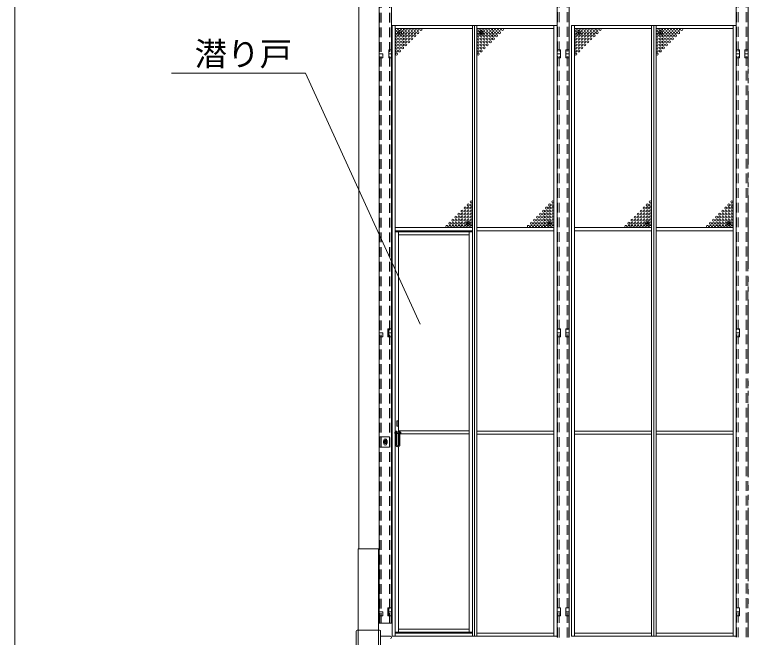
# Model space of a CAD drawing. Units: millimetres, scale not verified. Extents: x -9305 to 9305, y -6415 to 6415.
# Drawn here: x -9305 to -5698, y -3607 to -547 of the extents above; entities that cross this region are included whole.
import ezdxf
from ezdxf.enums import TextEntityAlignment as Align

# ---------------------------------------------------------------- set-up
doc = ezdxf.new("R2010")
doc.units = ezdxf.units.MM
doc.header["$LTSCALE"] = 40
doc.header["$PDMODE"] = 32
doc.header["$PDSIZE"] = 20
doc.linetypes.add('DASHED1', pattern=[1.8, 1.2, -0.6])
doc.linetypes.add('DOUBLE_CHAIN2', pattern=[12.8, 9, -1, 0.6, -0.6, 0.6, -1])
for name, color, linetype, lineweight in [('0-0_0', 7, 'Continuous', 9), ('0-4_CYG-63', 7, 'Continuous', 9), ('0-8_TEXT', 7, 'Continuous', 9), ('0-9_ﾒッｼュﾊﾟﾈﾙ用ﾌﾞﾛッｸ', 7, 'Continuous', 9)]:
    doc.layers.add(name, color=color, linetype=linetype, lineweight=lineweight)
doc.styles.add('ＭＳ ゴシック', font='')
doc.styles.get('ＭＳ ゴシック').set_extended_font_data('MS Gothic')

msp = doc.modelspace()

# ---------------------------------------------------------------- linework, layer by layer
at = {"layer": '0-0_0'}
msp.add_line((-9304.61, 6414.98), (-9304.61, -6414.98), dxfattribs=at)
at = {"layer": '0-4_CYG-63'}
for p, q in [((-7612.22, 827.54), (-7612.22, -3172.46)), ((-6638.03, -3607.27), (-6638.03, 612.52)), ((-6578.03, -3607.27), (-6578.03, 612.52)), ((-5757.96, -3607.28), (-5757.96, 612.51)), ((-5697.96, -807.42), (-5697.96, 612.51)), ((-7512.22, -3537.28), (-7512.22, 427.54)), ((-7452.22, 137.54), (-7452.22, -3537.28)), ((-7448.33, -599.48), (-7448.33, -3602.48)), ((-7448.33, -599.48), (-6638.33, -599.48)), ((-7433.33, -3602.48), (-7433.33, -599.48)), ((-7054.33, -3602.48), (-7054.33, -599.48)), ((-7043.33, -3602.48), (-7043.33, -599.48)), ((-7032.33, -3602.48), (-7032.33, -599.48)), ((-6653.33, -3602.48), (-6653.33, -599.48)), ((-6638.33, -599.48), (-6638.33, -3602.48)), ((-6567.66, -599.48), (-6567.66, -3602.48)), ((-6567.66, -599.48), (-5757.66, -599.48)), ((-6552.66, -3602.48), (-6552.66, -599.48)), ((-6173.66, -3602.48), (-6173.66, -599.48)), ((-6162.66, -3602.48), (-6162.66, -599.48)), ((-6151.66, -3602.48), (-6151.66, -599.48)), ((-5772.66, -3602.48), (-5772.66, -599.48)), ((-5757.66, -599.48), (-5757.66, -3602.48)), ((-7433.33, -614.48), (-7054.33, -614.48)), ((-7032.33, -614.48), (-6653.33, -614.48)), ((-6552.66, -614.48), (-6173.66, -614.48)), ((-6151.66, -614.48), (-5772.66, -614.48)), ((-7448.33, -719.48), (-7465.33, -719.48)), ((-7465.33, -759.47), (-7465.33, -719.48)), ((-6638.33, -719.48), (-6621.33, -719.48)), ((-6621.33, -719.48), (-6621.33, -739.48)), ((-6577.73, -719.48), (-6594.73, -719.48)), ((-6594.73, -719.48), (-6594.73, -759.47)), ((-5757.66, -719.48), (-5740.66, -719.48)), ((-5740.66, -719.48), (-5740.66, -739.48)), ((-5697.96, -719.48), (-5714.96, -719.48)), ((-5714.96, -719.48), (-5714.96, -759.47)), ((-7494.92, -739.48), (-7512.22, -739.48)), ((-7494.92, -759.47), (-7494.92, -739.48)), ((-7465.33, -739.48), (-7448.03, -739.48)), ((-6621.33, -739.48), (-6638.33, -739.48)), ((-6621.33, -739.48), (-6621.33, -759.47)), ((-6594.73, -739.48), (-6577.73, -739.48)), ((-5740.66, -739.48), (-5757.96, -739.48)), ((-5740.66, -739.48), (-5757.66, -739.48)), ((-5740.66, -759.48), (-5740.66, -739.48)), ((-5714.96, -739.48), (-5697.96, -739.48)), ((-7512.22, -759.47), (-7494.92, -759.47)), ((-7448.03, -759.47), (-7465.33, -759.47)), ((-6621.33, -759.47), (-6638.03, -759.47)), ((-6594.73, -759.47), (-6578.03, -759.47)), ((-5757.96, -759.48), (-5740.66, -759.48)), ((-5714.96, -759.47), (-5698.26, -759.47)), ((-7433.33, -1593.48), (-7054.33, -1593.48)), ((-7433.33, -1609.48), (-7054.33, -1609.48)), ((-7433.33, -1614.11), (-7054.72, -1614.11)), ((-7418.13, -1614.11), (-7418.13, -2599.8)), ((-7069.92, -1614.11), (-7069.92, -3581.48)), ((-7054.72, -1611.11), (-7054.72, -3587.48)), ((-7032.33, -1593.48), (-6653.33, -1593.48)), ((-7032.33, -1609.48), (-6653.33, -1609.48)), ((-6552.66, -1593.48), (-6173.66, -1593.48)), ((-6552.66, -1609.48), (-6173.66, -1609.48)), ((-6151.66, -1593.48), (-5772.66, -1593.48)), ((-6151.66, -1609.48), (-5772.66, -1609.48)), ((-7418.13, -1629.11), (-7069.92, -1629.11)), ((-7469.52, -2090.98), (-7469.52, -2110.98)), ((-7448.33, -2090.98), (-7469.52, -2090.98)), ((-6638.33, -2090.98), (-6621.33, -2090.98)), ((-6621.33, -2090.98), (-6621.33, -2110.98)), ((-6594.73, -2090.98), (-6594.73, -2110.98)), ((-6577.73, -2090.98), (-6594.73, -2090.98)), ((-5757.66, -2090.98), (-5740.66, -2090.98)), ((-5740.66, -2090.98), (-5740.66, -2110.98)), ((-7494.92, -2110.98), (-7512.22, -2110.98)), ((-7494.92, -2130.98), (-7494.92, -2110.98)), ((-7469.52, -2110.98), (-7448.33, -2110.98)), ((-7469.52, -2130.98), (-7469.52, -2110.98)), ((-7465.33, -2130.98), (-7465.33, -2110.98)), ((-6621.33, -2110.98), (-6638.33, -2110.98)), ((-6621.33, -2110.98), (-6638.03, -2110.98)), ((-6621.33, -2130.98), (-6621.33, -2110.98)), ((-6594.73, -2110.98), (-6577.73, -2110.98)), ((-6594.73, -2110.98), (-6578.03, -2110.98)), ((-6594.73, -2130.98), (-6594.73, -2110.98)), ((-5740.66, -2110.98), (-5757.96, -2110.98)), ((-5740.66, -2110.98), (-5757.66, -2110.98)), ((-5740.66, -2130.98), (-5740.66, -2110.98)), ((-7512.22, -2130.98), (-7494.92, -2130.98)), ((-7448.03, -2130.98), (-7469.52, -2130.98)), ((-6638.03, -2130.98), (-6621.33, -2130.98)), ((-6578.03, -2130.98), (-6594.73, -2130.98)), ((-5757.96, -2130.98), (-5740.66, -2130.98)), ((-7425.22, -2544.08), (-7420.16, -2544.08)), ((-7425.22, -2569.41), (-7425.22, -2544.08)), ((-7420.16, -2544.08), (-7420.16, -2569.41)), ((-7431.3, -2594.74), (-7431.3, -2660.58)), ((-7426.24, -2594.74), (-7431.3, -2594.74)), ((-7426.24, -2660.58), (-7426.24, -2594.74)), ((-7420.16, -2569.41), (-7425.22, -2569.41)), ((-7418.13, -2591.7), (-7069.92, -2591.7)), ((-7416.1, -2594.74), (-7416.1, -2660.58)), ((-7411.04, -2594.74), (-7416.1, -2594.74)), ((-7411.04, -2660.58), (-7411.04, -2594.74)), ((-7032.33, -2593.48), (-6653.33, -2593.48)), ((-6552.66, -2593.48), (-6173.66, -2593.48)), ((-6151.66, -2593.48), (-5772.66, -2593.48)), ((-7462.22, -2622.46), (-7512.22, -2622.46)), ((-7462.22, -2622.46), (-7462.22, -2672.46)), ((-7436.36, -2599.8), (-7431.3, -2599.8)), ((-7436.36, -2604.86), (-7436.36, -2599.8)), ((-7431.3, -2604.86), (-7436.36, -2604.86)), ((-7426.24, -2599.8), (-7416.1, -2599.8)), ((-7416.1, -2604.86), (-7426.24, -2604.86)), ((-7418.13, -2604.86), (-7418.13, -2664.63)), ((-7418.13, -2606.89), (-7416.1, -2606.89)), ((-7411.04, -2599.8), (-7405.98, -2599.8)), ((-7405.98, -2604.86), (-7411.04, -2604.86)), ((-7069.92, -2606.89), (-7411.04, -2606.89)), ((-7405.98, -2599.8), (-7405.98, -2604.86)), ((-7032.33, -2609.48), (-6653.33, -2609.48)), ((-6552.66, -2609.48), (-6173.66, -2609.48)), ((-6151.66, -2609.48), (-5772.66, -2609.48)), ((-7490.72, -2642.41), (-7482.22, -2637.5)), ((-7490.72, -2652.23), (-7490.72, -2642.41)), ((-7482.22, -2657.14), (-7490.72, -2652.23)), ((-7489.72, -2639.46), (-7489.72, -2655.46)), ((-7482.22, -2637.5), (-7473.72, -2642.41)), ((-7473.72, -2652.23), (-7482.22, -2657.14)), ((-7474.72, -2639.46), (-7474.72, -2655.46)), ((-7473.72, -2642.41), (-7473.72, -2652.23)), ((-7512.22, -2672.46), (-7462.22, -2672.46)), ((-7418.13, -2670.24), (-7418.13, -3581.48)), ((-7615.42, -3172.46), (-7615.42, -3572.46)), ((-7515.42, -3172.46), (-7615.42, -3172.46)), ((-7515.42, -3572.46), (-7515.42, -3172.46)), ((-7494.92, -3482.48), (-7512.22, -3482.48)), ((-7494.92, -3502.48), (-7494.92, -3482.48)), ((-7469.52, -3462.48), (-7448.33, -3462.48)), ((-7469.52, -3482.48), (-7469.52, -3462.48)), ((-7469.52, -3502.48), (-7469.52, -3482.48)), ((-7465.33, -3482.48), (-7465.33, -3462.48)), ((-7465.33, -3502.48), (-7465.33, -3482.48)), ((-6621.33, -3462.48), (-6638.33, -3462.48)), ((-6638.33, -3482.48), (-6621.33, -3482.48)), ((-6638.03, -3482.28), (-6638.03, -3502.28)), ((-6621.33, -3482.48), (-6638.03, -3482.48)), ((-6621.33, -3482.48), (-6621.33, -3462.48)), ((-6621.33, -3502.48), (-6621.33, -3482.48)), ((-6594.73, -3462.48), (-6577.73, -3462.48)), ((-6594.73, -3482.48), (-6594.73, -3462.48)), ((-6577.73, -3482.48), (-6594.73, -3482.48)), ((-6594.73, -3482.48), (-6578.03, -3482.48)), ((-6594.73, -3502.48), (-6594.73, -3482.48)), ((-6578.03, -3482.28), (-6578.03, -3502.28)), ((-5740.66, -3482.48), (-5757.96, -3482.48)), ((-5740.66, -3462.48), (-5757.66, -3462.48)), ((-5757.66, -3482.48), (-5740.66, -3482.48)), ((-5740.66, -3482.48), (-5740.66, -3462.48)), ((-5740.66, -3502.48), (-5740.66, -3482.48)), ((-7512.22, -3502.48), (-7494.92, -3502.48)), ((-7448.03, -3502.48), (-7469.52, -3502.48)), ((-6638.03, -3502.48), (-6621.33, -3502.48)), ((-6578.03, -3502.48), (-6594.73, -3502.48)), ((-5757.96, -3502.48), (-5740.66, -3502.48)), ((-7452.22, -3537.46), (-7512.22, -3537.46)), ((-7418.13, -3566.48), (-7069.92, -3566.48)), ((-5697.96, -3607.28), (-5697.96, -3557.28)), ((-7625.42, -3577.46), (-7625.42, -3652.46)), ((-7518.63, -3572.46), (-7620.42, -3572.46)), ((-7515.42, -3572.46), (-7617.22, -3572.46)), ((-7615.42, -3672.46), (-7615.42, -3572.46)), ((-7515.43, -3572.46), (-7510.43, -3572.46)), ((-7515.42, -3672.46), (-7515.42, -3572.46)), ((-7505.43, -3577.46), (-7505.43, -3652.46)), ((-7505.43, -3602.46), (-7457.44, -3602.46)), ((-7448.33, -3602.48), (-6638.33, -3602.48)), ((-7433.33, -3581.48), (-7054.72, -3581.48)), ((-7433.33, -3587.48), (-7054.33, -3587.48)), ((-7032.33, -3587.48), (-6653.33, -3587.48)), ((-6567.66, -3602.48), (-5757.66, -3602.48)), ((-6552.66, -3587.48), (-6173.66, -3587.48)), ((-6151.66, -3587.48), (-5772.66, -3587.48))]:
    msp.add_line(p, q, dxfattribs=at)
at = {"layer": '0-4_CYG-63', "linetype": 'DASHED1'}
for p, q in [((-6635.73, -3607.48), (-6635.73, 612.52)), ((-6628.03, -3607.48), (-6628.03, 612.52)), ((-6588.03, -3607.48), (-6588.03, 612.52)), ((-6580.33, -3607.48), (-6580.33, 612.52)), ((-5755.66, -3607.28), (-5755.66, 612.51)), ((-5747.96, -3607.28), (-5747.96, 612.51)), ((-5707.96, -3607.28), (-5707.96, 612.51)), ((-5700.26, -3607.28), (-5700.26, 612.51)), ((-7509.92, -3537.46), (-7509.92, 137.54)), ((-7502.22, -3537.46), (-7502.22, 137.54)), ((-7462.22, -3537.46), (-7462.22, 137.54)), ((-7454.52, -3537.46), (-7454.52, 137.54))]:
    msp.add_line(p, q, dxfattribs=at)
at = {"layer": '0-4_CYG-63', "linetype": 'DOUBLE_CHAIN2'}
msp.add_line((-5697.96, 612.51), (-5697.96, -3607.28), dxfattribs=at)
at = {"layer": '0-4_CYG-63'}
for points in [[(-7465.33, -2090.98), (-7465.33, -2110.98), (-7448.03, -2110.98)], [(-7448.33, -3482.48), (-7469.52, -3482.48), (-7448.03, -3482.48)]]:
    msp.add_lwpolyline(points, dxfattribs=at)
for radius in [8.5, 5, 5, 4.19]:
    msp.add_circle((-7482.22, -2647.32), radius, dxfattribs=at)
for centre, radius, start, end in [((-7482.22, -2639.46), 7.5, 0, 180), ((-7482.22, -2655.46), 7.5, 180, 0), ((-7421.17, -2660.58), 10.13, 180, 0), ((-7421.17, -2660.58), 5.06, 180, 0), ((-7620.42, -3577.46), 5, 90, 180), ((-7510.43, -3577.46), 5, 0, 90), ((-7457.44, -3607.46), 5, 270, 90)]:
    msp.add_arc(centre, radius, start, end, dxfattribs=at)
at = {"layer": '0-8_TEXT'}
for p in [(-8533.66, -834.94), (-7310.65, -2068.96)]:
    msp.add_line(p, (-7874.89, -834.94), dxfattribs=at)
at = {"layer": '0-9_ﾒッｼュﾊﾟﾈﾙ用ﾌﾞﾛッｸ'}
for centre in [(-7427.33, -620.48), (-7427.33, -635.48), (-7427.33, -650.48), (-7412.33, -620.48), (-7412.33, -635.48), (-7412.33, -650.48), (-7397.33, -620.48), (-7397.33, -635.48), (-7397.33, -650.48), (-7382.33, -620.48), (-7382.33, -635.48), (-7382.33, -650.48), (-7367.33, -620.48), (-7367.33, -635.48), (-7367.33, -650.48), (-7352.33, -620.48), (-7352.33, -635.48), (-7352.33, -650.48), (-7337.33, -620.48), (-7337.33, -635.48), (-7337.33, -650.48), (-7322.33, -620.48), (-7322.33, -635.48), (-7307.33, -620.48), (-7026.33, -620.48), (-7026.33, -635.48), (-7026.33, -650.48), (-7011.33, -620.48), (-7011.33, -635.48), (-7011.33, -650.48), (-6996.33, -620.48), (-6996.33, -635.48), (-6996.33, -650.48), (-6981.33, -620.48), (-6981.33, -635.48), (-6981.33, -650.48), (-6966.33, -620.48), (-6966.33, -635.48), (-6966.33, -650.48), (-6951.33, -620.48), (-6951.33, -635.48), (-6951.33, -650.48), (-6936.33, -620.48), (-6936.33, -635.48), (-6936.33, -650.48), (-6921.33, -620.48), (-6921.33, -635.48), (-6906.33, -620.48), (-6546.66, -620.48), (-6546.66, -635.48), (-6546.66, -650.48), (-6531.66, -620.48), (-6531.66, -635.48), (-6531.66, -650.48), (-6516.66, -620.48), (-6516.66, -635.48), (-6516.66, -650.48), (-6501.66, -620.48), (-6501.66, -635.48), (-6501.66, -650.48), (-6486.66, -620.48), (-6486.66, -635.48), (-6486.66, -650.48), (-6471.66, -620.48), (-6471.66, -635.48), (-6471.66, -650.48), (-6456.66, -620.48), (-6456.66, -635.48), (-6456.66, -650.48), (-6441.66, -620.48), (-6441.66, -635.48), (-6426.66, -620.48), (-6145.66, -620.48), (-6145.66, -635.48), (-6145.66, -650.48), (-6130.66, -620.48), (-6130.66, -635.48), (-6130.66, -650.48), (-6115.66, -620.48), (-6115.66, -635.48), (-6115.66, -650.48), (-6100.66, -620.48), (-6100.66, -635.48), (-6100.66, -650.48), (-6085.66, -620.48), (-6085.66, -635.48), (-6085.66, -650.48), (-6070.66, -620.48), (-6070.66, -635.48), (-6070.66, -650.48), (-6055.66, -620.48), (-6055.66, -635.48), (-6055.66, -650.48), (-6040.66, -620.48), (-6040.66, -635.48), (-6025.66, -620.48), (-7427.33, -665.48), (-7427.33, -680.48), (-7412.33, -665.48), (-7412.33, -680.48), (-7397.33, -665.48), (-7397.33, -680.48), (-7382.33, -665.48), (-7382.33, -680.48), (-7367.33, -665.48), (-7367.33, -680.48), (-7352.33, -665.48), (-7026.33, -665.48), (-7026.33, -680.48), (-7011.33, -665.48), (-7011.33, -680.48), (-6996.33, -665.48), (-6996.33, -680.48), (-6981.33, -665.48), (-6981.33, -680.48), (-6966.33, -665.48), (-6966.33, -680.48), (-6951.33, -665.48), (-6546.66, -665.48), (-6546.66, -680.48), (-6531.66, -665.48), (-6531.66, -680.48), (-6516.66, -665.48), (-6516.66, -680.48), (-6501.66, -665.48), (-6501.66, -680.48), (-6486.66, -665.48), (-6486.66, -680.48), (-6471.66, -665.48), (-6145.66, -665.48), (-6145.66, -680.48), (-6130.66, -665.48), (-6130.66, -680.48), (-6115.66, -665.48), (-6115.66, -680.48), (-6100.66, -665.48), (-6100.66, -680.48), (-6085.66, -665.48), (-6085.66, -680.48), (-6070.66, -665.48), (-7427.33, -695.48), (-7427.33, -710.48), (-7427.33, -725.48), (-7412.33, -695.48), (-7412.33, -710.48), (-7412.33, -725.48), (-7397.33, -695.48), (-7397.33, -710.48), (-7382.33, -695.48), (-7026.33, -695.48), (-7026.33, -710.48), (-7026.33, -725.48), (-7011.33, -695.48), (-7011.33, -710.48), (-7011.33, -725.48), (-6996.33, -695.48), (-6996.33, -710.48), (-6981.33, -695.48), (-6546.66, -695.48), (-6546.66, -710.48), (-6546.66, -725.48), (-6531.66, -695.48), (-6531.66, -710.48), (-6531.66, -725.48), (-6516.66, -695.48), (-6516.66, -710.48), (-6501.66, -695.48), (-6145.66, -695.48), (-6145.66, -710.48), (-6145.66, -725.48), (-6130.66, -695.48), (-6130.66, -710.48), (-6130.66, -725.48), (-6115.66, -695.48), (-6115.66, -710.48), (-6100.66, -695.48), (-7427.33, -740.48), (-7026.33, -740.48), (-6546.66, -740.48), (-6145.66, -740.48), (-7075.33, -1482.48), (-7060.33, -1467.48), (-7060.33, -1482.48), (-6674.33, -1482.48), (-6659.33, -1467.48), (-6659.33, -1482.48), (-6194.66, -1482.48), (-6179.66, -1467.48), (-6179.66, -1482.48), (-5793.66, -1482.48), (-5778.66, -1467.48), (-5778.66, -1482.48), (-7105.33, -1512.48), (-7090.33, -1497.48), (-7090.33, -1512.48), (-7075.33, -1497.48), (-7075.33, -1512.48), (-7060.33, -1497.48), (-7060.33, -1512.48), (-6704.33, -1512.48), (-6689.33, -1497.48), (-6689.33, -1512.48), (-6674.33, -1497.48), (-6674.33, -1512.48), (-6659.33, -1497.48), (-6659.33, -1512.48), (-6224.66, -1512.48), (-6209.66, -1497.48), (-6209.66, -1512.48), (-6194.66, -1497.48), (-6194.66, -1512.48), (-6179.66, -1497.48), (-6179.66, -1512.48), (-5823.66, -1512.48), (-5808.66, -1497.48), (-5808.66, -1512.48), (-5793.66, -1497.48), (-5793.66, -1512.48), (-5778.66, -1497.48), (-5778.66, -1512.48), (-7135.33, -1542.48), (-7120.33, -1527.48), (-7120.33, -1542.48), (-7105.33, -1527.48), (-7105.33, -1542.48), (-7090.33, -1527.48), (-7090.33, -1542.48), (-7075.33, -1527.48), (-7075.33, -1542.48), (-7060.33, -1527.48), (-7060.33, -1542.48), (-6734.33, -1542.48), (-6719.33, -1527.48), (-6719.33, -1542.48), (-6704.33, -1527.48), (-6704.33, -1542.48), (-6689.33, -1527.48), (-6689.33, -1542.48), (-6674.33, -1527.48), (-6674.33, -1542.48), (-6659.33, -1527.48), (-6659.33, -1542.48), (-6254.66, -1542.48), (-6239.66, -1527.48), (-6239.66, -1542.48), (-6224.66, -1527.48), (-6224.66, -1542.48), (-6209.66, -1527.48), (-6209.66, -1542.48), (-6194.66, -1527.48), (-6194.66, -1542.48), (-6179.66, -1527.48), (-6179.66, -1542.48), (-5853.66, -1542.48), (-5838.66, -1527.48), (-5838.66, -1542.48), (-5823.66, -1527.48), (-5823.66, -1542.48), (-5808.66, -1527.48), (-5808.66, -1542.48), (-5793.66, -1527.48), (-5793.66, -1542.48), (-5778.66, -1527.48), (-5778.66, -1542.48), (-7180.33, -1587.48), (-7165.33, -1572.48), (-7165.33, -1587.48), (-7150.33, -1557.48), (-7150.33, -1572.48), (-7150.33, -1587.48), (-7135.33, -1557.48), (-7135.33, -1572.48), (-7135.33, -1587.48), (-7120.33, -1557.48), (-7120.33, -1572.48), (-7120.33, -1587.48), (-7105.33, -1557.48), (-7105.33, -1572.48), (-7105.33, -1587.48), (-7090.33, -1557.48), (-7090.33, -1572.48), (-7090.33, -1587.48), (-7075.33, -1557.48), (-7075.33, -1572.48), (-7075.33, -1587.48), (-7060.33, -1557.48), (-7060.33, -1572.48), (-7060.33, -1587.48), (-6779.33, -1587.48), (-6764.33, -1572.48), (-6764.33, -1587.48), (-6749.33, -1557.48), (-6749.33, -1572.48), (-6749.33, -1587.48), (-6734.33, -1557.48), (-6734.33, -1572.48), (-6734.33, -1587.48), (-6719.33, -1557.48), (-6719.33, -1572.48), (-6719.33, -1587.48), (-6704.33, -1557.48), (-6704.33, -1572.48), (-6704.33, -1587.48), (-6689.33, -1557.48), (-6689.33, -1572.48), (-6689.33, -1587.48), (-6674.33, -1557.48), (-6674.33, -1572.48), (-6674.33, -1587.48), (-6659.33, -1557.48), (-6659.33, -1572.48), (-6659.33, -1587.48), (-6299.66, -1587.48), (-6284.66, -1572.48), (-6284.66, -1587.48), (-6269.66, -1557.48), (-6269.66, -1572.48), (-6269.66, -1587.48), (-6254.66, -1557.48), (-6254.66, -1572.48), (-6254.66, -1587.48), (-6239.66, -1557.48), (-6239.66, -1572.48), (-6239.66, -1587.48), (-6224.66, -1557.48), (-6224.66, -1572.48), (-6224.66, -1587.48), (-6209.66, -1557.48), (-6209.66, -1572.48), (-6209.66, -1587.48), (-6194.66, -1557.48), (-6194.66, -1572.48), (-6194.66, -1587.48), (-6179.66, -1557.48), (-6179.66, -1572.48), (-6179.66, -1587.48), (-5898.66, -1587.48), (-5883.66, -1572.48), (-5883.66, -1587.48), (-5868.66, -1557.48), (-5868.66, -1572.48), (-5868.66, -1587.48), (-5853.66, -1557.48), (-5853.66, -1572.48), (-5853.66, -1587.48), (-5838.66, -1557.48), (-5838.66, -1572.48), (-5838.66, -1587.48), (-5823.66, -1557.48), (-5823.66, -1572.48), (-5823.66, -1587.48), (-5808.66, -1557.48), (-5808.66, -1572.48), (-5808.66, -1587.48), (-5793.66, -1557.48), (-5793.66, -1572.48), (-5793.66, -1587.48), (-5778.66, -1557.48), (-5778.66, -1572.48), (-5778.66, -1587.48)]:
    msp.add_circle(centre, 5, dxfattribs=at)
for p in [(-7412.33, -635.48), (-7011.33, -635.48), (-6531.66, -635.48), (-6130.66, -635.48), (-7075.33, -1572.48), (-6674.33, -1572.48), (-6194.66, -1572.48), (-5793.66, -1572.48)]:
    msp.add_point(p, dxfattribs=at)

# ---------------------------------------------------------------- texts
at = {"layer": '0-8_TEXT', "style": 'ＭＳ ゴシック'}
msp.add_text('潜り戸', height=117.3, dxfattribs=at).set_placement((-8420.11, -833.73), align=Align.BOTTOM_LEFT)

doc.saveas('drawing.dxf')
